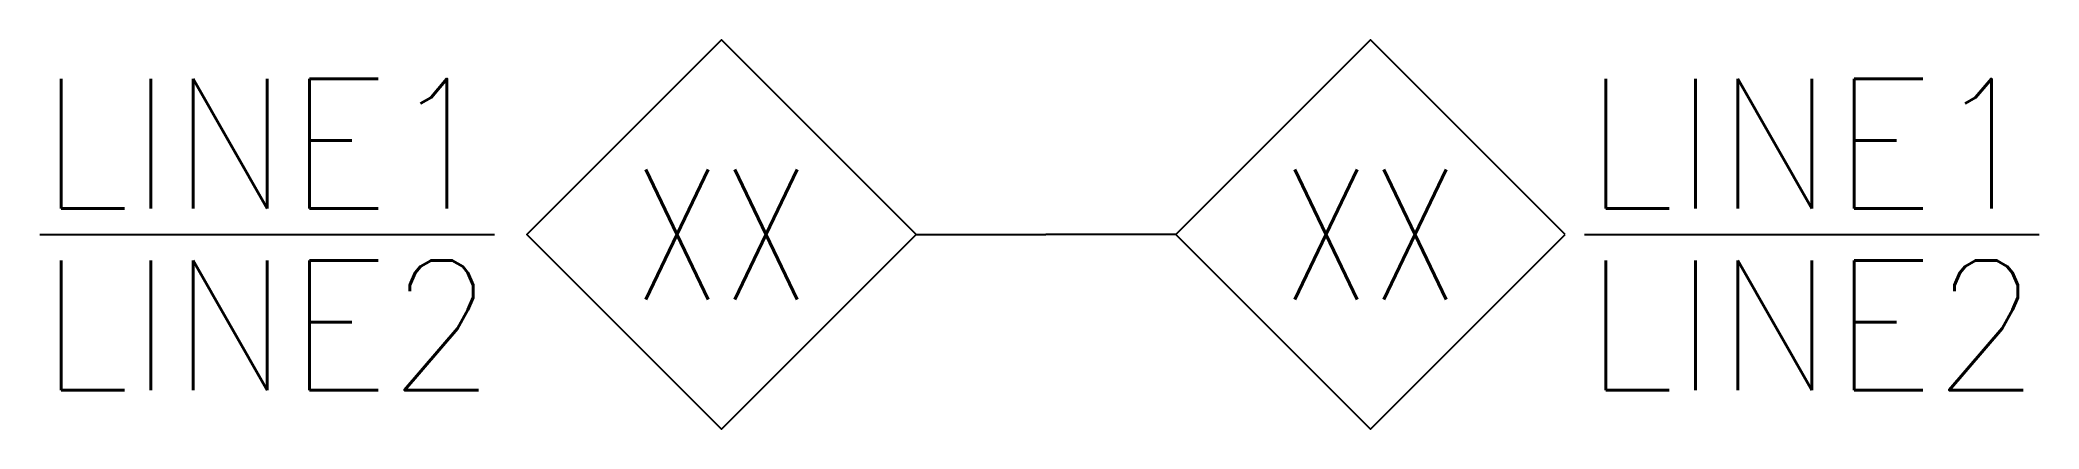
# Model space of a CAD drawing. Extents: x -7.8 to 7.7, y -1.5 to 1.5.
import ezdxf
from ezdxf.enums import TextEntityAlignment as Align

# ---------------------------------------------------------------- set-up
doc = ezdxf.new("R2010")
doc.units = 0
doc.header["$MEASUREMENT"] = 0
doc.layers.get('0').update_dxf_attribs({"linetype": 'CONTINUOUS'})
doc.styles.add('ROMANS', font='romans', dxfattribs={"width": 0.95})

# ---------------------------------------------------------------- blocks, each defined once
blk = doc.blocks.new('NOTEHKL')
blk.add_line((-1, 0), (0, 0))
blk = doc.blocks.new('NOTEHKR')
blk.add_line((1, 0), (0, 0))
blk = doc.blocks.new('notedial1')
at = {"flags": 128}
blk.add_lwpolyline([(-1, 0), (-2.5, 1.5), (-4, 0), (-2.5, -1.5)], close=True, dxfattribs=at)
at = {"style": 'ROMANS', "width": 0.95}
for tag, flags, p in [('NOTETXT6', 8, (-4.25, 3)), ('NOTETXT5', 8, (-4.25, 1.6)), ('NOTETXT0', 9, (-4.25, 0.2))]:
    blk.add_attdef(tag, text='', height=1, dxfattribs=dict(at, flags=flags)).set_placement(p, align=Align.RIGHT)
for tag, p in [('NOTETXT1', (-4.25, 0.2)), ('NOTEGAP', (-3.86, 0.2))]:
    blk.add_attdef(tag, text='', height=1, dxfattribs=at).set_placement(p, align=Align.RIGHT)
at = {"style": 'ROMANS', "width": 0.95, "flags": 9}
for tag in ['NOTEPHASE', 'NOTETYPE']:
    blk.add_attdef(tag, text='', height=1, dxfattribs=at).set_placement((-2.5, 0), align=Align.MIDDLE)
at = {"style": 'ROMANS', "width": 0.8}
blk.add_attdef('NOTENUM', text='', height=1, dxfattribs=at).set_placement((-2.5, 0), align=Align.MIDDLE)
at = {"style": 'ROMANS', "width": 0.95}
blk.add_attdef('NOTETXT2', text='', height=1, dxfattribs=at).set_placement((-4.25, -0.2), align=Align.TOP_RIGHT)
at = {"style": 'ROMANS', "width": 0.95, "flags": 8}
for tag, p in [('NOTETXT3', (-4.25, -1.6)), ('NOTETXT4', (-4.25, -3))]:
    blk.add_attdef(tag, text='', height=1, dxfattribs=at).set_placement(p, align=Align.TOP_RIGHT)
blk = doc.blocks.new('notediar1')
at = {"flags": 128}
blk.add_lwpolyline([(4, 0), (2.5, 1.5), (1, 0), (2.5, -1.5)], close=True, dxfattribs=at)
at = {"style": 'ROMANS', "width": 0.95}
for tag, p, flags in [('NOTETXT6', (4.15, 3), 8), ('NOTETXT5', (4.15, 1.6), 8), ('NOTETXT0', (4.15, 0.2), 9)]:
    blk.add_attdef(tag, p, '', height=1, dxfattribs=dict(at, flags=flags))
for tag in ['NOTEGAP', 'NOTETXT1']:
    blk.add_attdef(tag, (4.15, 0.2), '', height=1, dxfattribs=at)
at = {"style": 'ROMANS', "width": 0.95, "flags": 9}
for tag in ['NOTEPHASE', 'NOTETYPE']:
    blk.add_attdef(tag, text='', height=1, dxfattribs=at).set_placement((2.5, 0), align=Align.MIDDLE)
at = {"style": 'ROMANS', "width": 0.8}
blk.add_attdef('NOTENUM', text='', height=1, dxfattribs=at).set_placement((2.5, 0), align=Align.MIDDLE)
at = {"style": 'ROMANS', "width": 0.95}
blk.add_attdef('NOTETXT2', text='', height=1, dxfattribs=at).set_placement((4.15, -0.2), align=Align.TOP_LEFT)
at = {"style": 'ROMANS', "width": 0.95, "flags": 8}
for tag, p in [('NOTETXT3', (4.15, -1.6)), ('NOTETXT4', (4.15, -3))]:
    blk.add_attdef(tag, text='', height=1, dxfattribs=at).set_placement(p, align=Align.TOP_LEFT)

msp = doc.modelspace()

# ---------------------------------------------------------------- block references
at = {"linetype": 'Continuous'}
for name in ['notedial1', 'notediar1']:
    msp.add_blockref(name, (0, 0), dxfattribs=at).add_auto_attribs({'NOTENUM': 'XX', 'NOTEGAP': '%%u  ', 'NOTETXT1': '%%uLINE1', 'NOTETXT2': '%%oLINE2'})
for name in ['NOTEHKL', 'NOTEHKL', 'NOTEHKL', 'NOTEHKR', 'NOTEHKR', 'NOTEHKR']:
    msp.add_blockref(name, (0, 0), dxfattribs=at)

doc.saveas('drawing.dxf')
